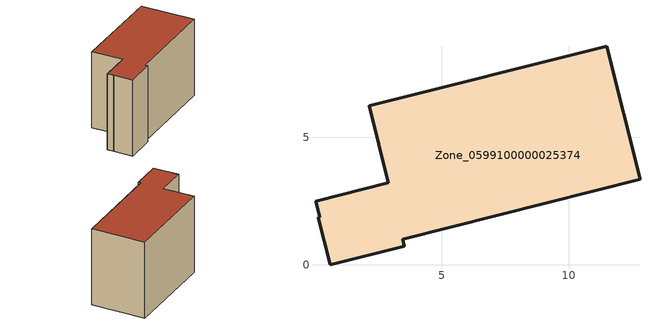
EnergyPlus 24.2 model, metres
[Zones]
Zone_0599100000025374
 floor ground (C_G): 12.79,3.35 3.47,1 3.54,0.73 0.63,0 0.16,1.84 0.21,1.88 0.05,2.49 2.91,3.21 2.15,6.25 11.48,8.58 z0
 wall outside (C_F): 0.63,0 3.54,0.73 3.47,1 12.79,3.35 11.48,8.58 2.15,6.25 2.91,3.21 0.05,2.49 0.21,1.88 0.16,1.84 0.63,0 z0:7.76
 roof outside (C_R): 2.91,3.21 0.05,2.49 0.21,1.88 0.16,1.84 0.63,0 3.54,0.73 3.47,1 12.79,3.35 11.48,8.58 2.15,6.25 z7.76
[BUILDING]
Pand.0599100000025374: North Axis=0; Terrain=City; Loads Convergence Tolerance Value=0.04; Temperature Convergence Tolerance Value=0.4; Solar Distribution=FullExterior; Maximum Number of Warmup Days=25; Minimum Number of Warmup Days=1
[Site:Location]
Rotterdam.The.Hague.AP_ZH_NLD Design_Conditions: Latitude=51.96; Longitude=4.45; Time Zone=1; Elevation=-4.5
[SITE:GROUNDTEMPERATURE:BUILDINGSURFACE]
18, 18, 18, 18, 18, 18, 18, 18, 18, 18, 18, 18
[MATERIAL] Thermal Absorptance=0.9; Solar Absorptance=0.7; Visible Absorptance=0.7
Name | Roughness | Thickness | Conductivity | Density | Specific Heat
G.TI.1975-1991 | MediumSmooth | 0.15 | 0.288461 | 540 | 1210
F.TI.1975-1991 | Rough | 0.3 | 0.230769 | 1920 | 840
R.TI.1975-1991 | MediumRough | 0.2 | 0.153846 | 1500 | 1000
[CONSTRUCTION]
C_G: G.TI.1975-1991
C_F: F.TI.1975-1991
C_R: R.TI.1975-1991
[ZONE]
Zone_0599100000025374: Type=1; Multiplier=1; Ceiling Height=Autocalculate; Volume=Autocalculate; Floor Area=autocalculate; Part of Total Floor Area=Yes
[ZONEINFILTRATION:DESIGNFLOWRATE]
Infil_Zone_0599100000025374: Zone or ZoneList or Space or SpaceList=Zone_0599100000025374; Schedule=AlwaysOn; Design Flow Rate Calculation Method=Flow/Area; Flow Rate per Floor Area=0.003; Constant Term Coefficient=1; Temperature Term Coefficient=0; Velocity Term Coefficient=0; Velocity Squared Term Coefficient=0
[HVACTEMPLATE:ZONE:IDEALLOADSAIRSYSTEM]
Zone_0599100000025374: Maximum Heating Supply Air Temperature=50; Minimum Cooling Supply Air Temperature=13; Maximum Heating Supply Air Humidity Ratio=0.0156; Minimum Cooling Supply Air Humidity Ratio=0.0077; Heating Limit=NoLimit; Cooling Limit=NoLimit; Dehumidification Control Type=ConstantSensibleHeatRatio; Cooling Sensible Heat Ratio=0.7; Dehumidification Setpoint=60; Humidification Control Type=None; Humidification Setpoint=30; Outdoor Air Method=None; Outdoor Air Flow Rate per Person=0.00944; Outdoor Air Flow Rate per Zone Floor Area=0; Outdoor Air Flow Rate per Zone=0; Demand Controlled Ventilation Type=None; Outdoor Air Economizer Type=NoEconomizer; Heat Recovery Type=None; Sensible Heat Recovery Effectiveness=0.7; Latent Heat Recovery Effectiveness=0.65
[ZONECONTROL:THERMOSTAT]
ThermostatControl_Zone_0599100000025374: Zone or ZoneList=Zone_0599100000025374; Control Type Schedule=DualSetpointControlType; Control 1=Thermostat_Zone_0599100000025374; Temperature Difference Between Cutout And Setpoint=0
[THERMOSTATSETPOINT:DUALSETPOINT]
Thermostat_Zone_0599100000025374: Heating Setpoint Temperature Schedule=HeatingSetpoint_Zone_0599100000025374; Cooling Setpoint Temperature Schedule=CoolingSetpoint_Zone_0599100000025374
[SCHEDULE:COMPACT]
HeatingSetpoint_Zone_0599100000025374: Through: 12/31, For: AllDays, Until: 24:00, 21
CoolingSetpoint_Zone_0599100000025374: Through: 12/31, For: AllDays, Until: 24:00, 24
DualSetpointControlType: Through: 12/31, For: AllDays, Until: 24:00, 4
AlwaysOn: Through: 12/31, For: AllDays, Until: 24:00, 1
